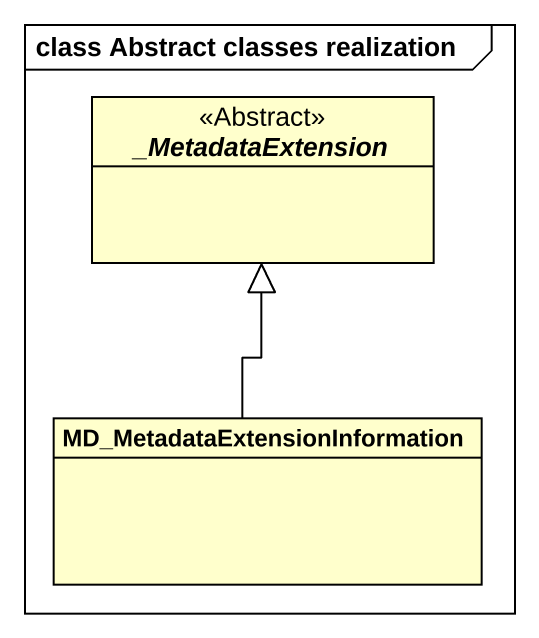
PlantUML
@startuml
mainframe class Abstract classes realization
hide circle
hide empty members
abstract class "_MetadataExtension" as MetadataExtension <<Abstract>>
class "MD_MetadataExtensionInformation" as MD_MetadataExtensionInformat
MD_MetadataExtensionInformat -up-|> MetadataExtension
@enduml
